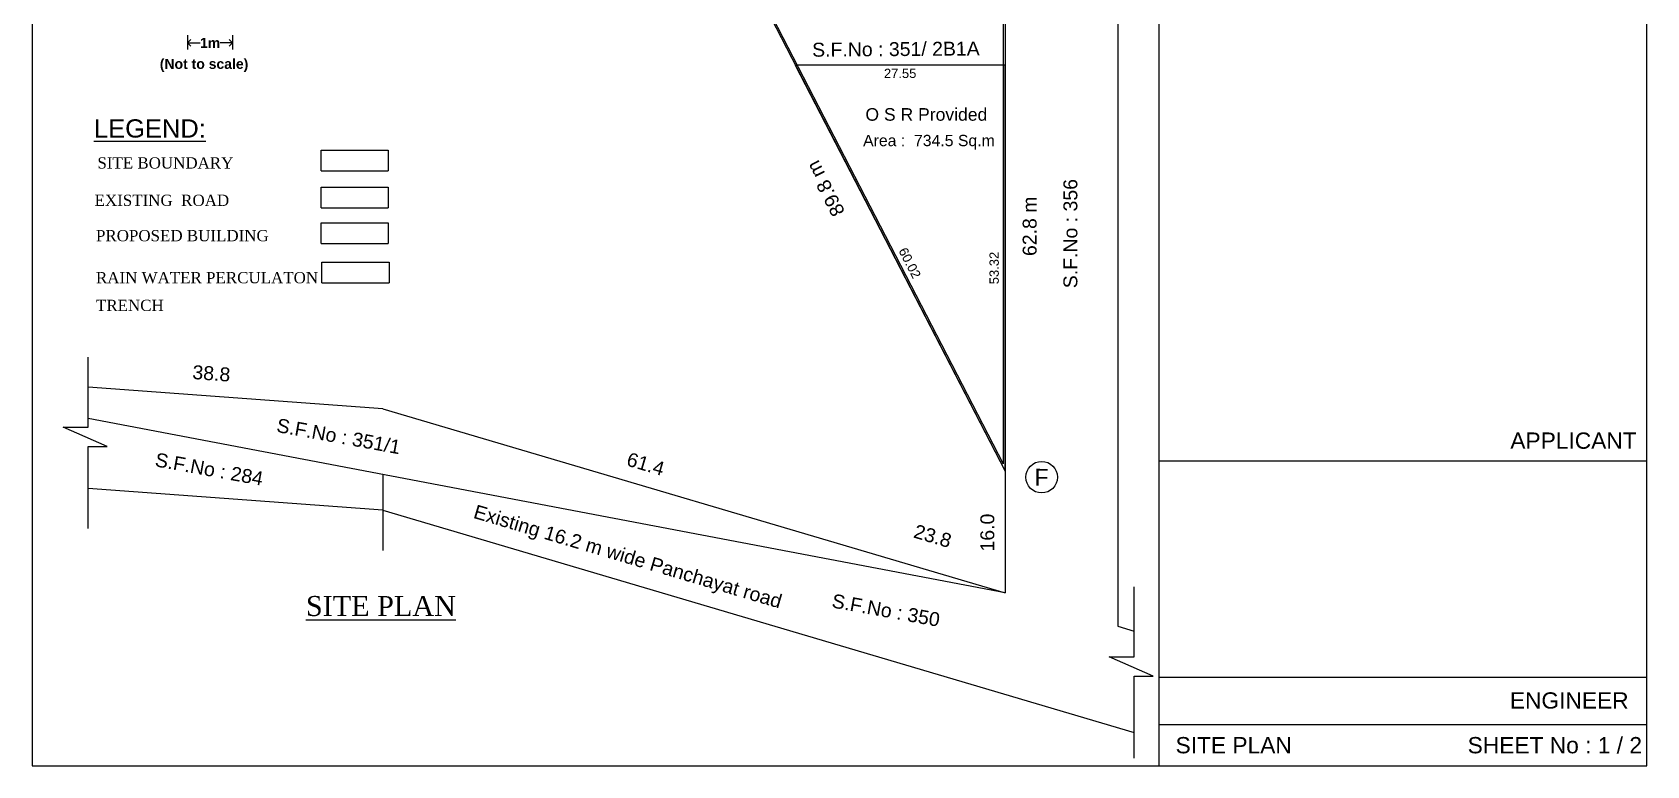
# Model space of a CAD drawing. Header units: metres. Extents: x 2267204 to 2267561, y 3771 to 3959.
# Drawn here: x 2267508.4 to 2267561.4, y 3876 to 3900.1 of the extents above; entities that cross this region are included whole.
import ezdxf

# ---------------------------------------------------------------- set-up
doc = ezdxf.new("R2010")
doc.units = ezdxf.units.M
doc.header["$LTSCALE"] = 3.5
doc.header["$MEASUREMENT"] = 0
doc.layers.get('0').update_dxf_attribs({"linetype": 'CONTINUOUS'})
doc.styles.add('bold', font='arial.ttf')
doc.styles.add('cent', font='arial.ttf', dxfattribs={"height": 9})
doc.styles.add('SA', font='sanss___.ttf')
doc.styles.get("Standard").update_dxf_attribs({"font": 'times.ttf'})
doc.styles.add('style1', font='arialbd.ttf')

# ---------------------------------------------------------------- blocks, each defined once
blk = doc.blocks.new('_Open90')
at = {"color": 0, "lineweight": -2}
for p, q in [((0, 0), (-1, 0)), ((-0.5, 0.5), (0, 0)), ((0, 0), (-0.5, -0.5))]:
    blk.add_line(p, q, dxfattribs=at)
blk = doc.blocks.new('A$C267C1C9C')
for p, q in [((4340.8, 2634.9), (4340.8, 0)), ((5797.4, 2634.9), (5797.4, 0)), ((6428.1, 0), (6428.1, 2634.9)), ((5598.5, 2185.8), (5598.5, 223.3)), ((5744.2, 2185.8), (5744.2, 180.2)), ((4730.6, 2060.5), (5598.5, 380.8)), ((4734.3, 2058.3), (5596.2, 390.1)), ((5596.2, 1077.2), (5596.2, 390.1)), ((5598.5, 905.6), (5327.3, 905.6)), ((5327.3, 905.6), (5598.5, 380.8)), ((5598.5, 380.8), (5598.5, 905.6)), ((4714.3, 795.5), (4801.1, 795.5)), ((4714.3, 768.8), (4714.3, 795.5)), ((4801.1, 795.5), (4801.1, 768.8)), ((4714.3, 768.8), (4801.1, 768.8)), ((4714.3, 720.8), (4714.3, 747.5)), ((4714.3, 747.5), (4801.1, 747.5)), ((4801.1, 747.5), (4801.1, 720.8)), ((4714.3, 720.8), (4801.1, 720.8)), ((4714.3, 674.9), (4714.3, 701.6)), ((4714.3, 701.6), (4801.1, 701.6)), ((4801.1, 701.6), (4801.1, 674.9)), ((4714.3, 674.9), (4801.1, 674.9)), ((4715.2, 624.2), (4715.2, 650.9)), ((4715.2, 650.9), (4802.1, 650.9)), ((4802.1, 650.9), (4802.1, 624.2)), ((4715.2, 624.2), (4802.1, 624.2)), ((4413.3, 437.5), (4413.3, 527.8)), ((4794.2, 461.3), (4413.3, 489.2)), ((4794.2, 461.3), (5598.5, 223.3)), ((5598.5, 223.3), (4413.3, 448.6)), ((4437.7, 412.6), (4380.9, 437.5)), ((4380.9, 437.5), (4413.3, 437.5)), ((4413.2, 306.7), (4413.2, 412.6)), ((4413.2, 412.6), (4437.7, 412.6)), ((4794.2, 376.2), (4794.2, 278)), ((5797.4, 393.9), (6427.5, 393.9)), ((4413.3, 358.2), (4413.2, 358.2)), ((4794.2, 330.4), (4413.3, 358.2)), ((4794.2, 330.4), (5765.4, 42.9)), ((5765.5, 140.8), (5765.5, 231)), ((5744.2, 180.2), (5765.5, 173.9)), ((5789.9, 115.8), (5733, 140.8)), ((5733, 140.8), (5765.5, 140.8)), ((5765.4, 9.9), (5765.4, 115.8)), ((5765.4, 115.8), (5789.9, 115.8)), ((5797.4, 114.4), (6427.5, 114.4)), ((5797.4, 53.3), (6427.5, 53.3)), ((4340.8, 0), (6428.1, 0))]:
    blk.add_line(p, q)
at = {"ltscale": 2}
for p, q in [((4541.7, 944.2), (4541.7, 925.5)), ((4599.9, 944.2), (4599.9, 925.5)), ((4550.4, 934.2), (4557.9, 934.2)), ((4591.3, 934.2), (4583.7, 934.2))]:
    blk.add_line(p, q, dxfattribs=at)
blk.add_circle((5645.9, 372.9), 20.4)
at = {"ltscale": 2, "xscale": 8.624879999988478, "yscale": 8.624879999988478, "zscale": 8.624879999988478, "rotation": 180}
blk.add_blockref('_Open90', (4541.7, 934.2), dxfattribs=at)
at = {"ltscale": 2, "xscale": 8.624879999988478, "yscale": 8.624879999988478, "zscale": 8.624879999988478}
blk.add_blockref('_Open90', (4599.9, 934.2), dxfattribs=at)
at = {"style": 'cent'}
for s, height, rotation, p in [('S.F.No : 351/ 2B1A', 18, 0.4484, (5349.2, 916.3)), ('89.8 m ', 18, 117.3244, (5392, 715.9)), ('S.F.No : 356', 18, 90, (5692, 617.1)), ('62.8 m ', 18, 90, (5639.3, 658.7)), ('38.8 ', 18, 355.8156, (4547.4, 499.9)), ('S.F.No : 351/1', 18, 349.6874, (4655.6, 431.5)), ('S.F.No : 284', 18, 349.6874, (4498.5, 387.1)), ('61.4 ', 18, 343.5083, (5107.9, 388.3)), ('F', 21.6, 359.8285, (5636.5, 362.1)), ('Existing 16.2 m wide Panchayat road', 18, 343.5138, (4910, 320.5)), ('16.0 ', 18, 90, (5584.6, 276.8)), ('23.8 ', 18, 343.5138, (5479, 295.2)), ('S.F.No : 350', 18, 349.6874, (5373.5, 204.7))]:
    blk.add_text(s, height=height, rotation=rotation, dxfattribs=at).set_placement(p)
for s, height, style, p in [('(Not to scale)', 12.937, 'style1', (4505.7, 900.6)), ('%%ULEGEND:', 23.59, 'bold', (4420.6, 811.8)), ('O S R Provided ', 16.24, 'SA', (5418, 833.6)), ('Area :  734.5 Sq.m', 14.616, 'SA', (5415, 800.7)), ('APPLICANT', 21.04, 'bold', (6251.8, 409.6)), ('ENGINEER', 21.04, 'bold', (6251.2, 73.8)), ('SITE PLAN', 21.04, 'bold', (5819, 16)), ('SHEET No : 1 / 2', 21.045, 'bold', (6196.6, 16))]:
    blk.add_text(s, height=height, dxfattribs=dict(style=style)).set_placement(p)
for s, height, p in [('SITE BOUNDARY ', 14.502, (4425, 771.8)), ('EXISTING  ROAD', 14.502, (4421.4, 723.5)), ('PROPOSED BUILDING', 14.502, (4423.2, 677.8)), ('RAIN WATER PERCULATON ', 14.502, (4423.2, 623.5)), ('TRENCH', 14.5, (4423.2, 587.7)), ('%%USITE PLAN', 25.826, (4694.6, 193.5))]:
    blk.add_text(s, height=height).set_placement(p)
at = {"ltscale": 2, "insert": (4570.8, 934.2), "char_height": 12.94, "attachment_point": 5, "style": 'style1'}
blk.add_mtext('\\A1;1m', dxfattribs=at)
at = {"insert": (5462.9, 894.7), "char_height": 12, "attachment_point": 5, "style": 'bold'}
blk.add_mtext('\\A1;27.55 ', dxfattribs=at)
at = {"char_height": 12, "attachment_point": 5, "style": 'bold'}
for s, insert, rotation in [('\\A1;60.02 ', (5475.3, 649.7), 297.3244), ('\\A1;53.32 ', (5584.5, 643.2), 90)]:
    blk.add_mtext(s, dxfattribs=dict(at, insert=insert, rotation=rotation))

msp = doc.modelspace()

# ---------------------------------------------------------------- block references
at = {"ltscale": 400, "xscale": 0.0254007739713416, "yscale": 0.0254007739713416, "zscale": 0.0254007739713416}
msp.add_blockref('A$C267C1C9C', (2267398.10333, 3876.00377), dxfattribs=at)

doc.saveas('drawing.dxf')
